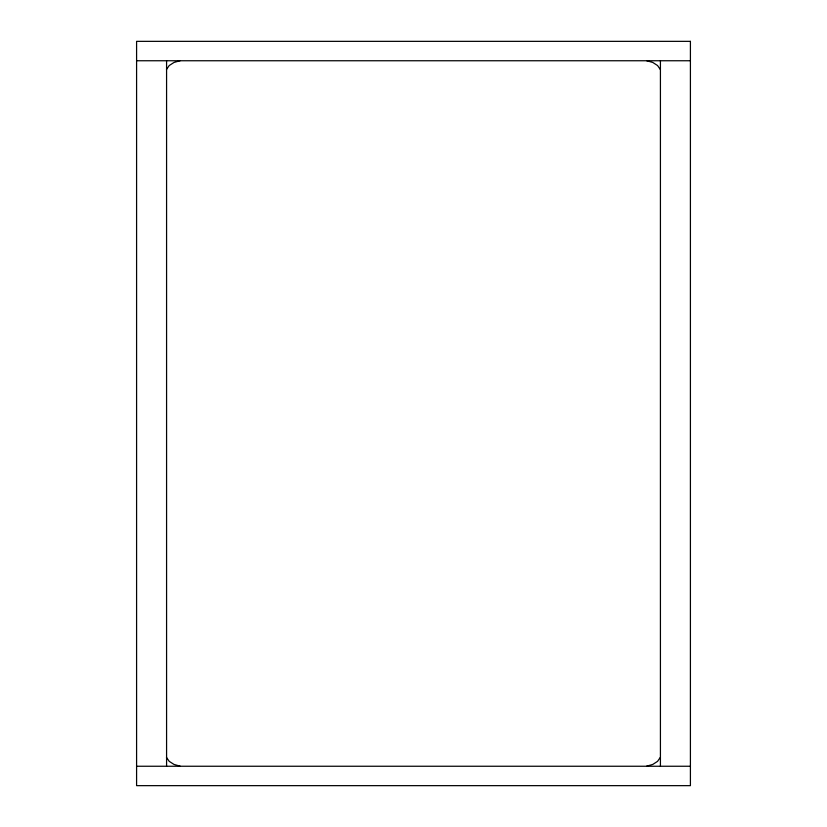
<?xml version="1.0" encoding="UTF-8"?>
<svg xmlns="http://www.w3.org/2000/svg" width="827" height="827" viewBox="0 0 827 827"><rect width="100%" height="100%" fill="white"/><g stroke="black" fill="none" stroke-linecap="round" stroke-linejoin="round"><path stroke-width="1.24" d="M166.465 69.509L169.215 65.54L174.001 62.459L180.183 60.691M660.318 757.377L657.568 761.347L652.782 764.427L646.6 766.195M136.589 60.753L690.411 60.753M136.589 766.247L690.411 766.247M646.6 60.691L652.782 62.459L657.568 65.54L660.318 69.509M180.183 766.195L174.001 764.427L169.215 761.347L166.465 757.377M660.422 60.753L660.422 766.247M166.578 60.753L166.578 766.247M690.411 41.35L136.589 41.35L136.589 785.65L690.411 785.65L690.411 41.35"/></g></svg>
